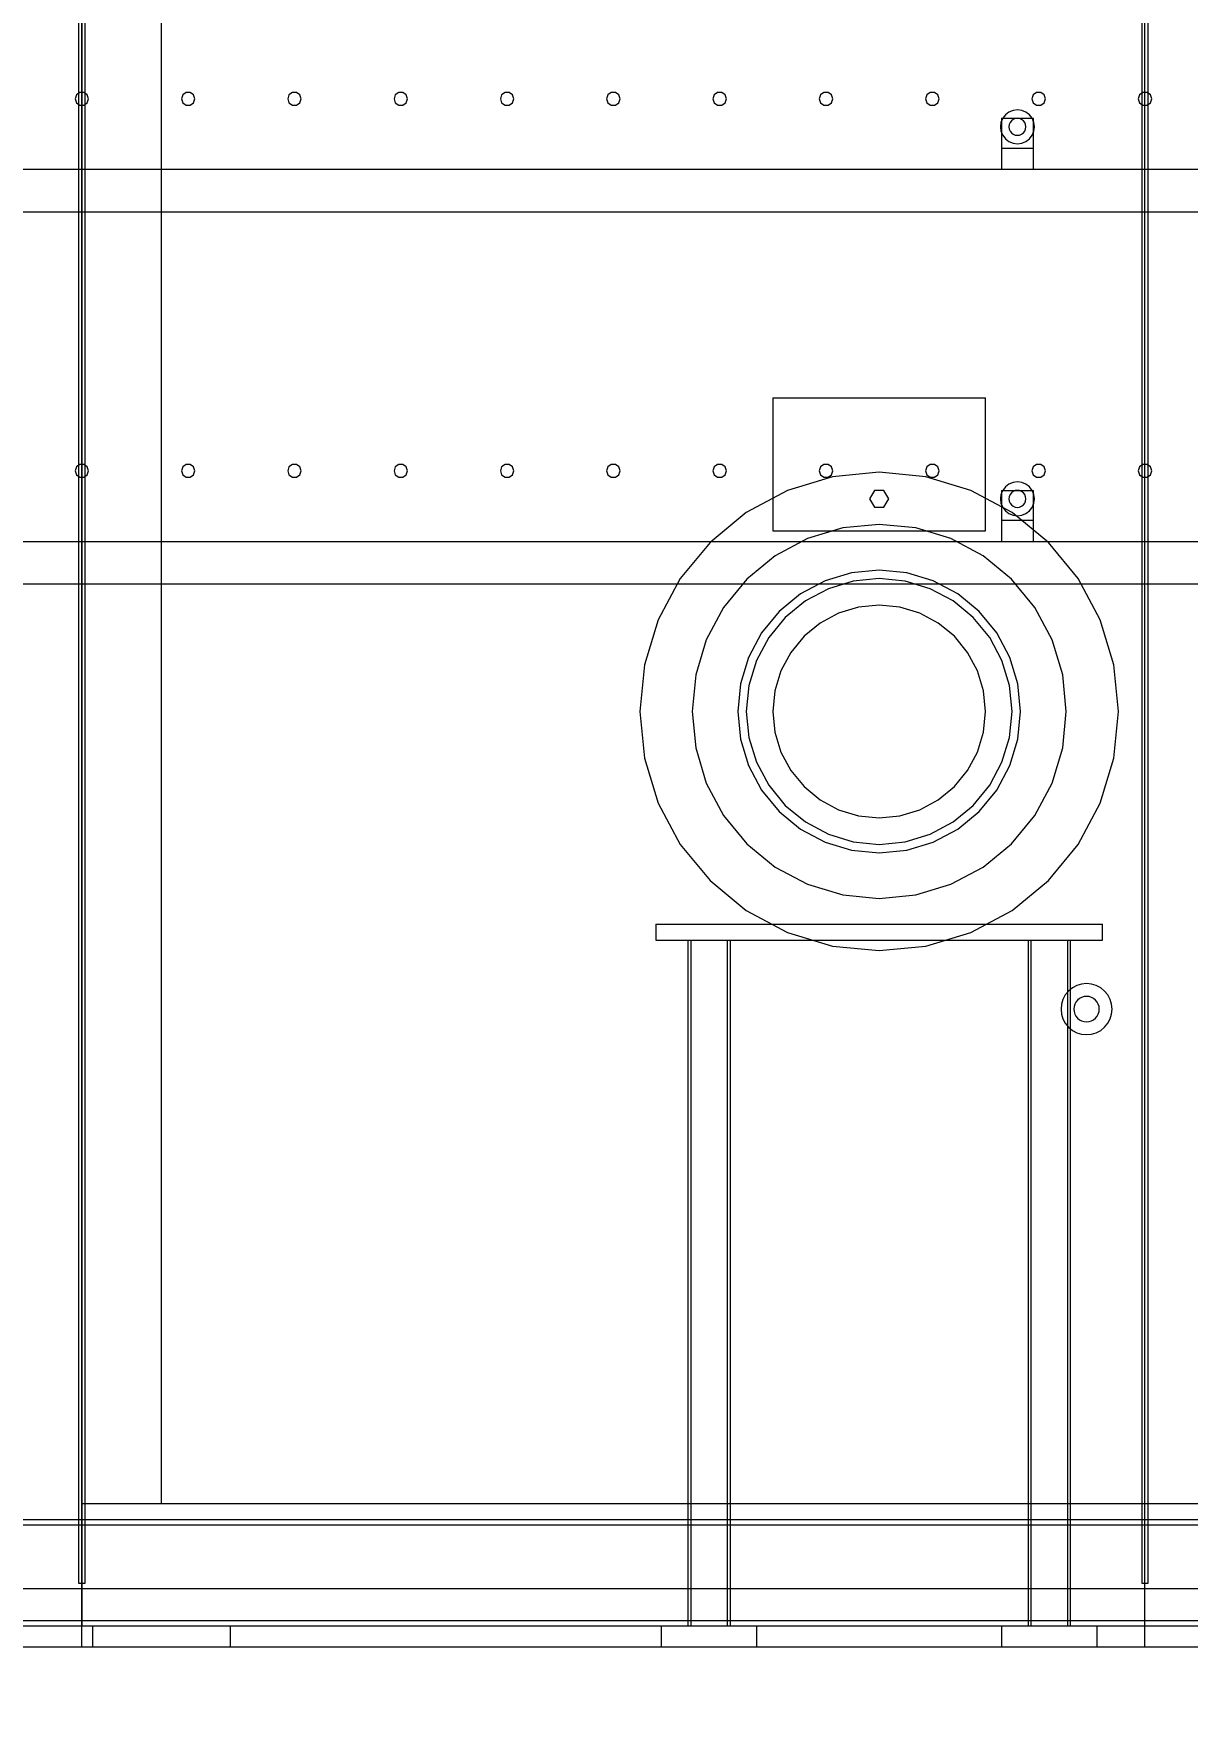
# Model space of a CAD drawing. Header units: millimetres. Extents: x -1970 to 59977, y -65068 to 6837.
# Drawn here: x 39794 to 40879, y -72 to 1518 of the extents above; entities that cross this region are included whole.
import ezdxf

# ---------------------------------------------------------------- set-up
doc = ezdxf.new("R2010")
doc.units = ezdxf.units.MM
for name, color, linetype, lineweight in [('COTAS_O', 1, 'Continuous', 0), ('COTAS_P', 1, 'Continuous', 0), ('lateral_secador', 7, 'Continuous', 0)]:
    doc.layers.add(name, color=color, linetype=linetype, lineweight=lineweight)
doc.dimstyles.new('R19_100', dxfattribs={"dimtxt": 250, "dimasz": 150, "dimexe": 150, "dimexo": 80, "dimgap": 100, "dimtad": 1, "dimtih": 1, "dimtoh": 1, "dimdsep": 46, "dimcen": 0.09, "dimadec": 0, "dimazin": 0, "dimtfac": 1, "dimtdec": 4, "dimtofl": 0, "dimtmove": 0, "dimatfit": 3, "dimfxl": 1, "dimtolj": 1, "dimtzin": 0, "dimarcsym": 0})

# ---------------------------------------------------------------- blocks, each defined once
blk = doc.blocks.new('*D22')
at = {"layer": 'COTAS_O', "color": 0, "lineweight": -2, "transparency": 16777216}
for p, q in [((38839.3, -80), (38839.3, -1050)), ((58839.3, -80), (58839.3, -1050)), ((38989.3, -900), (58689.3, -900))]:
    blk.add_line(p, q, dxfattribs=at)
at = {"layer": 'COTAS_O', "color": 0, "transparency": 16777216}
for points in [[(38989.3, -875), (38989.3, -925), (38839.3, -900)], [(58689.3, -875), (58689.3, -925), (58839.3, -900)]]:
    blk.add_solid(points, dxfattribs=at)
at = {"layer": 'Defpoints', "color": 0, "transparency": 16777216}
for p in [(38839.3, 0), (58839.3, 0), (58839.3, -900)]:
    blk.add_point(p, dxfattribs=at)
blk = doc.blocks.new('*D24')
at = {"layer": 'COTAS_P', "color": 0, "lineweight": -2, "transparency": 16777216}
for p, q in [((112.7, -80), (112.7, -2650)), ((59977.3, -80), (59977.3, -2650)), ((262.7, -2500), (59827.3, -2500))]:
    blk.add_line(p, q, dxfattribs=at)
at = {"layer": 'COTAS_P', "color": 0, "transparency": 16777216}
for points in [[(262.7, -2475), (262.7, -2525), (112.7, -2500)], [(59827.3, -2475), (59827.3, -2525), (59977.3, -2500)]]:
    blk.add_solid(points, dxfattribs=at)
at = {"layer": 'Defpoints', "color": 0, "transparency": 16777216}
for p in [(112.7, 0), (59977.3, 0), (59977.3, -2500)]:
    blk.add_point(p, dxfattribs=at)

msp = doc.modelspace()

# ---------------------------------------------------------------- linework, layer by layer
at = {"layer": 'lateral_secador'}
for p, q in [((39836.253, 2925), (39836.253, 60)), ((39839.253, 0), (39839.253, 2925)), ((39842.253, 60), (39842.253, 2925)), ((40836.253, 2925), (40836.253, 60)), ((40839.253, 0), (40839.253, 2925)), ((40842.253, 60), (40842.253, 2925)), ((39839.253, 2075), (39839.253, 135)), ((39914.253, 135), (39914.253, 2075)), ((40836.253, 2075), (40836.253, 135)), ((40839.253, 135), (40839.253, 2075)), ((40842.253, 135), (40842.253, 2075)), ((39837.291, 1462.389), (39834.116, 1460.082)), ((39841.215, 1462.389), (39837.291, 1462.389)), ((39844.39, 1460.082), (39841.215, 1462.389)), ((39937.291, 1462.389), (39934.116, 1460.082)), ((39941.215, 1462.389), (39937.291, 1462.389)), ((39944.39, 1460.082), (39941.215, 1462.389)), ((40037.291, 1462.389), (40034.116, 1460.082)), ((40041.215, 1462.389), (40037.291, 1462.389)), ((40044.39, 1460.082), (40041.215, 1462.389)), ((40137.291, 1462.389), (40134.116, 1460.082)), ((40141.215, 1462.389), (40137.291, 1462.389)), ((40144.39, 1460.082), (40141.215, 1462.389)), ((40237.291, 1462.389), (40234.116, 1460.082)), ((40241.215, 1462.389), (40237.291, 1462.389)), ((40244.39, 1460.082), (40241.215, 1462.389)), ((40337.291, 1462.389), (40334.116, 1460.082)), ((40341.215, 1462.389), (40337.291, 1462.389)), ((40344.39, 1460.082), (40341.215, 1462.389)), ((40437.291, 1462.389), (40434.116, 1460.082)), ((40441.215, 1462.389), (40437.291, 1462.389)), ((40444.39, 1460.082), (40441.215, 1462.389)), ((40537.291, 1462.389), (40534.116, 1460.082)), ((40541.215, 1462.389), (40537.291, 1462.389)), ((40544.39, 1460.082), (40541.215, 1462.389)), ((40637.291, 1462.389), (40634.116, 1460.082)), ((40641.215, 1462.389), (40637.291, 1462.389)), ((40644.39, 1460.082), (40641.215, 1462.389)), ((40737.291, 1462.389), (40734.116, 1460.082)), ((40741.215, 1462.389), (40737.291, 1462.389)), ((40744.39, 1460.082), (40741.215, 1462.389)), ((40837.291, 1462.389), (40834.116, 1460.082)), ((40841.215, 1462.389), (40837.291, 1462.389)), ((40844.39, 1460.082), (40841.215, 1462.389)), ((39834.116, 1460.082), (39832.903, 1456.35)), ((39832.903, 1456.35), (39834.116, 1452.618)), ((39834.116, 1452.618), (39837.291, 1450.311)), ((39837.291, 1450.311), (39841.215, 1450.311)), ((39841.215, 1450.311), (39844.39, 1452.618)), ((39845.603, 1456.35), (39844.39, 1460.082)), ((39844.39, 1452.618), (39845.603, 1456.35)), ((39934.116, 1460.082), (39932.903, 1456.35)), ((39932.903, 1456.35), (39934.116, 1452.618)), ((39934.116, 1452.618), (39937.291, 1450.311)), ((39937.291, 1450.311), (39941.215, 1450.311)), ((39941.215, 1450.311), (39944.39, 1452.618)), ((39945.603, 1456.35), (39944.39, 1460.082)), ((39944.39, 1452.618), (39945.603, 1456.35)), ((40034.116, 1460.082), (40032.903, 1456.35)), ((40032.903, 1456.35), (40034.116, 1452.618)), ((40034.116, 1452.618), (40037.291, 1450.311)), ((40037.291, 1450.311), (40041.215, 1450.311)), ((40041.215, 1450.311), (40044.39, 1452.618)), ((40045.603, 1456.35), (40044.39, 1460.082)), ((40044.39, 1452.618), (40045.603, 1456.35)), ((40134.116, 1460.082), (40132.903, 1456.35)), ((40132.903, 1456.35), (40134.116, 1452.618)), ((40134.116, 1452.618), (40137.291, 1450.311)), ((40137.291, 1450.311), (40141.215, 1450.311)), ((40141.215, 1450.311), (40144.39, 1452.618)), ((40145.603, 1456.35), (40144.39, 1460.082)), ((40144.39, 1452.618), (40145.603, 1456.35)), ((40234.116, 1460.082), (40232.903, 1456.35)), ((40232.903, 1456.35), (40234.116, 1452.618)), ((40234.116, 1452.618), (40237.291, 1450.311)), ((40237.291, 1450.311), (40241.215, 1450.311)), ((40241.215, 1450.311), (40244.39, 1452.618)), ((40245.603, 1456.35), (40244.39, 1460.082)), ((40244.39, 1452.618), (40245.603, 1456.35)), ((40334.116, 1460.082), (40332.903, 1456.35)), ((40332.903, 1456.35), (40334.116, 1452.618)), ((40334.116, 1452.618), (40337.291, 1450.311)), ((40337.291, 1450.311), (40341.215, 1450.311)), ((40341.215, 1450.311), (40344.39, 1452.618)), ((40345.603, 1456.35), (40344.39, 1460.082)), ((40344.39, 1452.618), (40345.603, 1456.35)), ((40434.116, 1460.082), (40432.903, 1456.35)), ((40432.903, 1456.35), (40434.116, 1452.618)), ((40434.116, 1452.618), (40437.291, 1450.311)), ((40437.291, 1450.311), (40441.215, 1450.311)), ((40441.215, 1450.311), (40444.39, 1452.618)), ((40445.603, 1456.35), (40444.39, 1460.082)), ((40444.39, 1452.618), (40445.603, 1456.35)), ((40534.116, 1460.082), (40532.903, 1456.35)), ((40532.903, 1456.35), (40534.116, 1452.618)), ((40534.116, 1452.618), (40537.291, 1450.311)), ((40537.291, 1450.311), (40541.215, 1450.311)), ((40541.215, 1450.311), (40544.39, 1452.618)), ((40545.603, 1456.35), (40544.39, 1460.082)), ((40544.39, 1452.618), (40545.603, 1456.35)), ((40634.116, 1460.082), (40632.903, 1456.35)), ((40632.903, 1456.35), (40634.116, 1452.618)), ((40634.116, 1452.618), (40637.291, 1450.311)), ((40637.291, 1450.311), (40641.215, 1450.311)), ((40641.215, 1450.311), (40644.39, 1452.618)), ((40645.603, 1456.35), (40644.39, 1460.082)), ((40644.39, 1452.618), (40645.603, 1456.35)), ((40734.116, 1460.082), (40732.903, 1456.35)), ((40732.903, 1456.35), (40734.116, 1452.618)), ((40734.116, 1452.618), (40737.291, 1450.311)), ((40737.291, 1450.311), (40741.215, 1450.311)), ((40741.215, 1450.311), (40744.39, 1452.618)), ((40745.603, 1456.35), (40744.39, 1460.082)), ((40744.39, 1452.618), (40745.603, 1456.35)), ((40834.116, 1460.082), (40832.903, 1456.35)), ((40832.903, 1456.35), (40834.116, 1452.618)), ((40834.116, 1452.618), (40837.291, 1450.311)), ((40837.291, 1450.311), (40841.215, 1450.311)), ((40841.215, 1450.311), (40844.39, 1452.618)), ((40845.603, 1456.35), (40844.39, 1460.082)), ((40844.39, 1452.618), (40845.603, 1456.35)), ((40703.798, 1434.141), (40703.253, 1430)), ((40705.397, 1438), (40703.798, 1434.141)), ((40704.253, 1438), (40734.253, 1438)), ((40704.253, 1438), (40704.253, 1410)), ((40707.939, 1441.314), (40705.397, 1438)), ((40711.253, 1443.856), (40707.939, 1441.314)), ((40715.112, 1445.455), (40711.253, 1443.856)), ((40711.526, 1432.071), (40711.253, 1430)), ((40712.325, 1434), (40711.526, 1432.071)), ((40713.596, 1435.657), (40712.325, 1434)), ((40715.253, 1436.928), (40713.596, 1435.657)), ((40719.253, 1446), (40715.112, 1445.455)), ((40717.182, 1437.727), (40715.253, 1436.928)), ((40719.253, 1438), (40717.182, 1437.727)), ((40723.394, 1445.455), (40719.253, 1446)), ((40721.324, 1437.727), (40719.253, 1438)), ((40723.253, 1436.928), (40721.324, 1437.727)), ((40724.91, 1435.657), (40723.253, 1436.928)), ((40727.253, 1443.856), (40723.394, 1445.455)), ((40726.181, 1434), (40724.91, 1435.657)), ((40726.98, 1432.071), (40726.181, 1434)), ((40727.253, 1430), (40726.98, 1432.071)), ((40730.567, 1441.314), (40727.253, 1443.856)), ((40733.109, 1438), (40730.567, 1441.314)), ((40734.708, 1434.141), (40733.109, 1438)), ((40734.253, 1410), (40734.253, 1438)), ((40735.253, 1430), (40734.708, 1434.141)), ((40703.253, 1430), (40703.798, 1425.859)), ((40703.798, 1425.859), (40705.397, 1422)), ((40705.397, 1422), (40707.939, 1418.686)), ((40707.939, 1418.686), (40711.253, 1416.144)), ((40711.253, 1430), (40711.526, 1427.929)), ((40711.253, 1416.144), (40715.112, 1414.545)), ((40711.526, 1427.929), (40712.325, 1426)), ((40712.325, 1426), (40713.596, 1424.343)), ((40713.596, 1424.343), (40715.253, 1423.072)), ((40715.112, 1414.545), (40719.253, 1414)), ((40715.253, 1423.072), (40717.182, 1422.273)), ((40717.182, 1422.273), (40719.253, 1422)), ((40719.253, 1422), (40721.324, 1422.273)), ((40719.253, 1414), (40723.394, 1414.545)), ((40721.324, 1422.273), (40723.253, 1423.072)), ((40723.253, 1423.072), (40724.91, 1424.343)), ((40723.394, 1414.545), (40727.253, 1416.144)), ((40724.91, 1424.343), (40726.181, 1426)), ((40726.181, 1426), (40726.98, 1427.929)), ((40726.98, 1427.929), (40727.253, 1430)), ((40727.253, 1416.144), (40730.567, 1418.686)), ((40730.567, 1418.686), (40733.109, 1422)), ((40733.109, 1422), (40734.708, 1425.859)), ((40734.708, 1425.859), (40735.253, 1430)), ((40704.253, 1410), (40734.253, 1410)), ((40704.253, 1410), (40704.253, 1390)), ((40734.253, 1390), (40734.253, 1410)), ((39189.253, 1390), (58489.253, 1390)), ((40704.253, 1390), (40734.253, 1390)), ((39189.253, 1350), (58489.253, 1350)), ((40489.253, 1175), (40689.253, 1175)), ((40489.253, 1175), (40489.253, 1050)), ((40689.253, 1050), (40689.253, 1175)), ((39834.116, 1110.082), (39832.903, 1106.35)), ((39832.903, 1106.35), (39834.116, 1102.618)), ((39837.291, 1112.389), (39834.116, 1110.082)), ((39834.116, 1102.618), (39837.291, 1100.311)), ((39841.215, 1112.389), (39837.291, 1112.389)), ((39837.291, 1100.311), (39841.215, 1100.311)), ((39844.39, 1110.082), (39841.215, 1112.389)), ((39841.215, 1100.311), (39844.39, 1102.618)), ((39845.603, 1106.35), (39844.39, 1110.082)), ((39844.39, 1102.618), (39845.603, 1106.35)), ((39934.116, 1110.082), (39932.903, 1106.35)), ((39932.903, 1106.35), (39934.116, 1102.618)), ((39937.291, 1112.389), (39934.116, 1110.082)), ((39934.116, 1102.618), (39937.291, 1100.311)), ((39941.215, 1112.389), (39937.291, 1112.389)), ((39937.291, 1100.311), (39941.215, 1100.311)), ((39944.39, 1110.082), (39941.215, 1112.389)), ((39941.215, 1100.311), (39944.39, 1102.618)), ((39945.603, 1106.35), (39944.39, 1110.082)), ((39944.39, 1102.618), (39945.603, 1106.35)), ((40034.116, 1110.082), (40032.903, 1106.35)), ((40032.903, 1106.35), (40034.116, 1102.618)), ((40037.291, 1112.389), (40034.116, 1110.082)), ((40034.116, 1102.618), (40037.291, 1100.311)), ((40041.215, 1112.389), (40037.291, 1112.389)), ((40037.291, 1100.311), (40041.215, 1100.311)), ((40044.39, 1110.082), (40041.215, 1112.389)), ((40041.215, 1100.311), (40044.39, 1102.618)), ((40045.603, 1106.35), (40044.39, 1110.082)), ((40044.39, 1102.618), (40045.603, 1106.35)), ((40134.116, 1110.082), (40132.903, 1106.35)), ((40132.903, 1106.35), (40134.116, 1102.618)), ((40137.291, 1112.389), (40134.116, 1110.082)), ((40134.116, 1102.618), (40137.291, 1100.311)), ((40141.215, 1112.389), (40137.291, 1112.389)), ((40137.291, 1100.311), (40141.215, 1100.311)), ((40144.39, 1110.082), (40141.215, 1112.389)), ((40141.215, 1100.311), (40144.39, 1102.618)), ((40145.603, 1106.35), (40144.39, 1110.082)), ((40144.39, 1102.618), (40145.603, 1106.35)), ((40234.116, 1110.082), (40232.903, 1106.35)), ((40232.903, 1106.35), (40234.116, 1102.618)), ((40237.291, 1112.389), (40234.116, 1110.082)), ((40234.116, 1102.618), (40237.291, 1100.311)), ((40241.215, 1112.389), (40237.291, 1112.389)), ((40237.291, 1100.311), (40241.215, 1100.311)), ((40244.39, 1110.082), (40241.215, 1112.389)), ((40241.215, 1100.311), (40244.39, 1102.618)), ((40245.603, 1106.35), (40244.39, 1110.082)), ((40244.39, 1102.618), (40245.603, 1106.35)), ((40334.116, 1110.082), (40332.903, 1106.35)), ((40332.903, 1106.35), (40334.116, 1102.618)), ((40337.291, 1112.389), (40334.116, 1110.082)), ((40334.116, 1102.618), (40337.291, 1100.311)), ((40341.215, 1112.389), (40337.291, 1112.389)), ((40337.291, 1100.311), (40341.215, 1100.311)), ((40344.39, 1110.082), (40341.215, 1112.389)), ((40341.215, 1100.311), (40344.39, 1102.618)), ((40345.603, 1106.35), (40344.39, 1110.082)), ((40344.39, 1102.618), (40345.603, 1106.35)), ((40434.116, 1110.082), (40432.903, 1106.35)), ((40432.903, 1106.35), (40434.116, 1102.618)), ((40437.291, 1112.389), (40434.116, 1110.082)), ((40434.116, 1102.618), (40437.291, 1100.311)), ((40441.215, 1112.389), (40437.291, 1112.389)), ((40437.291, 1100.311), (40441.215, 1100.311)), ((40444.39, 1110.082), (40441.215, 1112.389)), ((40441.215, 1100.311), (40444.39, 1102.618)), ((40445.603, 1106.35), (40444.39, 1110.082)), ((40444.39, 1102.618), (40445.603, 1106.35)), ((40545.358, 1100.677), (40503.149, 1087.873)), ((40534.116, 1110.082), (40532.903, 1106.35)), ((40532.903, 1106.35), (40534.116, 1102.618)), ((40537.291, 1112.389), (40534.116, 1110.082)), ((40534.116, 1102.618), (40537.291, 1100.311)), ((40541.215, 1112.389), (40537.291, 1112.389)), ((40537.291, 1100.311), (40541.215, 1100.311)), ((40544.39, 1110.082), (40541.215, 1112.389)), ((40541.215, 1100.311), (40544.39, 1102.618)), ((40545.603, 1106.35), (40544.39, 1110.082)), ((40544.39, 1102.618), (40545.603, 1106.35)), ((40589.253, 1105), (40545.358, 1100.677)), ((40633.148, 1100.677), (40589.253, 1105)), ((40634.116, 1110.082), (40632.903, 1106.35)), ((40632.903, 1106.35), (40634.116, 1102.618)), ((40675.357, 1087.873), (40633.148, 1100.677)), ((40637.291, 1112.389), (40634.116, 1110.082)), ((40634.116, 1102.618), (40637.291, 1100.311)), ((40641.215, 1112.389), (40637.291, 1112.389)), ((40637.291, 1100.311), (40641.215, 1100.311)), ((40644.39, 1110.082), (40641.215, 1112.389)), ((40641.215, 1100.311), (40644.39, 1102.618)), ((40645.603, 1106.35), (40644.39, 1110.082)), ((40644.39, 1102.618), (40645.603, 1106.35)), ((40734.116, 1110.082), (40732.903, 1106.35)), ((40732.903, 1106.35), (40734.116, 1102.618)), ((40737.291, 1112.389), (40734.116, 1110.082)), ((40734.116, 1102.618), (40737.291, 1100.311)), ((40741.215, 1112.389), (40737.291, 1112.389)), ((40737.291, 1100.311), (40741.215, 1100.311)), ((40744.39, 1110.082), (40741.215, 1112.389)), ((40741.215, 1100.311), (40744.39, 1102.618)), ((40745.603, 1106.35), (40744.39, 1110.082)), ((40744.39, 1102.618), (40745.603, 1106.35)), ((40834.116, 1110.082), (40832.903, 1106.35)), ((40832.903, 1106.35), (40834.116, 1102.618)), ((40837.291, 1112.389), (40834.116, 1110.082)), ((40834.116, 1102.618), (40837.291, 1100.311)), ((40841.215, 1112.389), (40837.291, 1112.389)), ((40837.291, 1100.311), (40841.215, 1100.311)), ((40844.39, 1110.082), (40841.215, 1112.389)), ((40841.215, 1100.311), (40844.39, 1102.618)), ((40845.603, 1106.35), (40844.39, 1110.082)), ((40844.39, 1102.618), (40845.603, 1106.35)), ((40503.149, 1087.873), (40464.25, 1067.081)), ((40584.753, 1087.794), (40580.253, 1080)), ((40593.753, 1087.794), (40584.753, 1087.794)), ((40598.253, 1080), (40593.753, 1087.794)), ((40714.256, 1067.081), (40675.357, 1087.873)), ((40703.798, 1084.141), (40703.253, 1080)), ((40705.397, 1088), (40703.798, 1084.141)), ((40704.253, 1088), (40734.253, 1088)), ((40704.253, 1088), (40704.253, 1060)), ((40707.939, 1091.314), (40705.397, 1088)), ((40711.253, 1093.856), (40707.939, 1091.314)), ((40715.112, 1095.455), (40711.253, 1093.856)), ((40711.526, 1082.071), (40711.253, 1080)), ((40712.325, 1084), (40711.526, 1082.071)), ((40713.596, 1085.657), (40712.325, 1084)), ((40715.253, 1086.928), (40713.596, 1085.657)), ((40719.253, 1096), (40715.112, 1095.455)), ((40717.182, 1087.727), (40715.253, 1086.928)), ((40719.253, 1088), (40717.182, 1087.727)), ((40723.394, 1095.455), (40719.253, 1096)), ((40721.324, 1087.727), (40719.253, 1088)), ((40723.253, 1086.928), (40721.324, 1087.727)), ((40724.91, 1085.657), (40723.253, 1086.928)), ((40727.253, 1093.856), (40723.394, 1095.455)), ((40726.181, 1084), (40724.91, 1085.657)), ((40726.98, 1082.071), (40726.181, 1084)), ((40727.253, 1080), (40726.98, 1082.071)), ((40730.567, 1091.314), (40727.253, 1093.856)), ((40733.109, 1088), (40730.567, 1091.314)), ((40734.708, 1084.141), (40733.109, 1088)), ((40734.253, 1060), (40734.253, 1088)), ((40735.253, 1080), (40734.708, 1084.141)), ((40464.25, 1067.081), (40430.154, 1039.099)), ((40580.253, 1080), (40584.753, 1072.206)), ((40584.753, 1072.206), (40593.753, 1072.206)), ((40593.753, 1072.206), (40598.253, 1080)), ((40703.253, 1080), (40703.798, 1075.859)), ((40703.798, 1075.859), (40705.397, 1072)), ((40705.397, 1072), (40707.939, 1068.686)), ((40707.939, 1068.686), (40711.253, 1066.144)), ((40711.253, 1080), (40711.526, 1077.929)), ((40711.253, 1066.144), (40715.112, 1064.545)), ((40711.526, 1077.929), (40712.325, 1076)), ((40712.325, 1076), (40713.596, 1074.343)), ((40713.596, 1074.343), (40715.253, 1073.072)), ((40748.352, 1039.099), (40714.256, 1067.081)), ((40715.253, 1073.072), (40717.182, 1072.273)), ((40717.182, 1072.273), (40719.253, 1072)), ((40719.253, 1072), (40721.324, 1072.273)), ((40721.324, 1072.273), (40723.253, 1073.072)), ((40723.253, 1073.072), (40724.91, 1074.343)), ((40723.394, 1064.545), (40727.253, 1066.144)), ((40724.91, 1074.343), (40726.181, 1076)), ((40726.181, 1076), (40726.98, 1077.929)), ((40726.98, 1077.929), (40727.253, 1080)), ((40727.253, 1066.144), (40730.567, 1068.686)), ((40730.567, 1068.686), (40733.109, 1072)), ((40733.109, 1072), (40734.708, 1075.859)), ((40734.708, 1075.859), (40735.253, 1080)), ((40489.253, 1050), (40689.253, 1050)), ((40554.917, 1052.618), (40521.901, 1042.603)), ((40589.253, 1056), (40554.917, 1052.618)), ((40623.589, 1052.618), (40589.253, 1056)), ((40656.605, 1042.603), (40623.589, 1052.618)), ((40704.253, 1060), (40734.253, 1060)), ((40704.253, 1060), (40704.253, 1040)), ((40715.112, 1064.545), (40719.253, 1064)), ((40719.253, 1064), (40723.394, 1064.545)), ((40734.253, 1040), (40734.253, 1060)), ((39189.253, 1040), (58489.253, 1040)), ((40430.154, 1039.099), (40402.172, 1005.003)), ((40521.901, 1042.603), (40491.473, 1026.339)), ((40687.033, 1026.339), (40656.605, 1042.603)), ((40704.253, 1040), (40734.253, 1040)), ((40776.334, 1005.003), (40748.352, 1039.099)), ((40491.473, 1026.339), (40464.802, 1004.451)), ((40713.704, 1004.451), (40687.033, 1026.339)), ((40402.172, 1005.003), (40381.38, 966.104)), ((40464.802, 1004.451), (40442.914, 977.78)), ((40538.356, 1002.876), (40515.362, 990.585)), ((40563.306, 1010.444), (40538.356, 1002.876)), ((40564.867, 1002.598), (40541.418, 995.485)), ((40589.253, 1013), (40563.306, 1010.444)), ((40589.253, 1005), (40564.867, 1002.598)), ((40615.2, 1010.444), (40589.253, 1013)), ((40613.639, 1002.598), (40589.253, 1005)), ((40637.088, 995.485), (40613.639, 1002.598)), ((40640.15, 1002.876), (40615.2, 1010.444)), ((40663.144, 990.585), (40640.15, 1002.876)), ((40735.592, 977.78), (40713.704, 1004.451)), ((40797.126, 966.104), (40776.334, 1005.003)), ((39189.253, 1000), (58489.253, 1000)), ((40515.362, 990.585), (40495.208, 974.045)), ((40541.418, 995.485), (40519.807, 983.934)), ((40658.699, 983.934), (40637.088, 995.485)), ((40683.298, 974.045), (40663.144, 990.585)), ((40442.914, 977.78), (40426.65, 947.352)), ((40495.208, 974.045), (40478.668, 953.891)), ((40519.807, 983.934), (40500.865, 968.388)), ((40550.985, 972.388), (40533.696, 963.147)), ((40569.744, 978.079), (40550.985, 972.388)), ((40589.253, 980), (40569.744, 978.079)), ((40608.762, 978.079), (40589.253, 980)), ((40627.521, 972.388), (40608.762, 978.079)), ((40644.81, 963.147), (40627.521, 972.388)), ((40677.641, 968.388), (40658.699, 983.934)), ((40699.838, 953.891), (40683.298, 974.045)), ((40751.856, 947.352), (40735.592, 977.78)), ((40381.38, 966.104), (40368.576, 923.895)), ((40478.668, 953.891), (40466.377, 930.897)), ((40500.865, 968.388), (40485.319, 949.446)), ((40533.696, 963.147), (40518.542, 950.711)), ((40659.964, 950.711), (40644.81, 963.147)), ((40693.187, 949.446), (40677.641, 968.388)), ((40712.129, 930.897), (40699.838, 953.891)), ((40809.93, 923.895), (40797.126, 966.104)), ((40426.65, 947.352), (40416.635, 914.336)), ((40485.319, 949.446), (40473.768, 927.835)), ((40518.542, 950.711), (40506.106, 935.557)), ((40672.4, 935.557), (40659.964, 950.711)), ((40704.738, 927.835), (40693.187, 949.446)), ((40761.871, 914.336), (40751.856, 947.352)), ((40368.576, 923.895), (40364.253, 880)), ((40466.377, 930.897), (40458.809, 905.947)), ((40473.768, 927.835), (40466.655, 904.386)), ((40506.106, 935.557), (40496.865, 918.268)), ((40681.641, 918.268), (40672.4, 935.557)), ((40711.851, 904.386), (40704.738, 927.835)), ((40719.697, 905.947), (40712.129, 930.897)), ((40814.253, 880), (40809.93, 923.895)), ((40416.635, 914.336), (40413.253, 880)), ((40458.809, 905.947), (40456.253, 880)), ((40496.865, 918.268), (40491.174, 899.509)), ((40687.331, 899.509), (40681.641, 918.268)), ((40722.253, 880), (40719.697, 905.947)), ((40765.253, 880), (40761.871, 914.336)), ((40466.655, 904.386), (40464.253, 880)), ((40491.174, 899.509), (40489.253, 880)), ((40689.253, 880), (40687.331, 899.509)), ((40714.253, 880), (40711.851, 904.386)), ((40364.253, 880), (40368.576, 836.105)), ((40413.253, 880), (40416.635, 845.664)), ((40456.253, 880), (40458.809, 854.053)), ((40464.253, 880), (40466.655, 855.614)), ((40489.253, 880), (40491.174, 860.491)), ((40687.331, 860.491), (40689.253, 880)), ((40711.851, 855.614), (40714.253, 880)), ((40719.697, 854.053), (40722.253, 880)), ((40761.871, 845.664), (40765.253, 880)), ((40809.93, 836.105), (40814.253, 880)), ((40491.174, 860.491), (40496.865, 841.732)), ((40681.641, 841.732), (40687.331, 860.491)), ((40416.635, 845.664), (40426.65, 812.648)), ((40458.809, 854.053), (40466.377, 829.103)), ((40466.655, 855.614), (40473.768, 832.165)), ((40704.738, 832.165), (40711.851, 855.614)), ((40712.129, 829.103), (40719.697, 854.053)), ((40751.856, 812.648), (40761.871, 845.664)), ((40368.576, 836.105), (40381.38, 793.896)), ((40466.377, 829.103), (40478.668, 806.109)), ((40473.768, 832.165), (40485.319, 810.554)), ((40496.865, 841.732), (40506.106, 824.443)), ((40672.4, 824.443), (40681.641, 841.732)), ((40693.187, 810.554), (40704.738, 832.165)), ((40699.838, 806.109), (40712.129, 829.103)), ((40797.126, 793.896), (40809.93, 836.105)), ((40426.65, 812.648), (40442.914, 782.22)), ((40485.319, 810.554), (40500.865, 791.612)), ((40506.106, 824.443), (40518.542, 809.289)), ((40659.964, 809.289), (40672.4, 824.443)), ((40677.641, 791.612), (40693.187, 810.554)), ((40735.592, 782.22), (40751.856, 812.648)), ((40478.668, 806.109), (40495.208, 785.955)), ((40518.542, 809.289), (40533.696, 796.853)), ((40533.696, 796.853), (40550.985, 787.612)), ((40627.521, 787.612), (40644.81, 796.853)), ((40644.81, 796.853), (40659.964, 809.289)), ((40683.298, 785.955), (40699.838, 806.109)), ((40381.38, 793.896), (40402.172, 754.997)), ((40442.914, 782.22), (40464.802, 755.549)), ((40495.208, 785.955), (40515.362, 769.415)), ((40500.865, 791.612), (40519.807, 776.066)), ((40550.985, 787.612), (40569.744, 781.921)), ((40569.744, 781.921), (40589.253, 780)), ((40589.253, 780), (40608.762, 781.921)), ((40608.762, 781.921), (40627.521, 787.612)), ((40658.699, 776.066), (40677.641, 791.612)), ((40663.144, 769.415), (40683.298, 785.955)), ((40713.704, 755.549), (40735.592, 782.22)), ((40776.334, 754.997), (40797.126, 793.896)), ((40515.362, 769.415), (40538.356, 757.124)), ((40519.807, 776.066), (40541.418, 764.515)), ((40541.418, 764.515), (40564.867, 757.402)), ((40613.639, 757.402), (40637.088, 764.515)), ((40637.088, 764.515), (40658.699, 776.066)), ((40640.15, 757.124), (40663.144, 769.415)), ((40402.172, 754.997), (40430.154, 720.901)), ((40464.802, 755.549), (40491.473, 733.661)), ((40538.356, 757.124), (40563.306, 749.556)), ((40563.306, 749.556), (40589.253, 747)), ((40564.867, 757.402), (40589.253, 755)), ((40589.253, 755), (40613.639, 757.402)), ((40589.253, 747), (40615.2, 749.556)), ((40615.2, 749.556), (40640.15, 757.124)), ((40687.033, 733.661), (40713.704, 755.549)), ((40748.352, 720.901), (40776.334, 754.997)), ((40491.473, 733.661), (40521.901, 717.397)), ((40656.605, 717.397), (40687.033, 733.661)), ((40430.154, 720.901), (40464.25, 692.919)), ((40521.901, 717.397), (40554.917, 707.382)), ((40623.589, 707.382), (40656.605, 717.397)), ((40714.256, 692.919), (40748.352, 720.901)), ((40554.917, 707.382), (40589.253, 704)), ((40589.253, 704), (40623.589, 707.382)), ((40464.25, 692.919), (40503.149, 672.127)), ((40675.357, 672.127), (40714.256, 692.919)), ((40379.253, 680), (40799.253, 680)), ((40379.253, 680), (40379.253, 665)), ((40503.149, 672.127), (40545.358, 659.323)), ((40633.148, 659.323), (40675.357, 672.127)), ((40799.253, 665), (40799.253, 680)), ((40379.253, 665), (40799.253, 665)), ((40409.253, 665), (40449.253, 665)), ((40409.253, 665), (40409.253, 20)), ((40409.253, 665), (40412.253, 665)), ((40412.253, 20), (40412.253, 665)), ((40446.253, 665), (40449.253, 665)), ((40446.253, 665), (40446.253, 20)), ((40449.253, 20), (40449.253, 665)), ((40545.358, 659.323), (40589.253, 655)), ((40589.253, 655), (40633.148, 659.323)), ((40729.253, 665), (40769.253, 665)), ((40729.253, 665), (40729.253, 20)), ((40729.253, 665), (40732.253, 665)), ((40732.253, 20), (40732.253, 665)), ((40766.253, 665), (40769.253, 665)), ((40766.253, 665), (40766.253, 20)), ((40769.253, 20), (40769.253, 665)), ((40770.919, 619.955), (40767.282, 616.971)), ((40775.069, 622.173), (40770.919, 619.955)), ((40779.571, 623.539), (40775.069, 622.173)), ((40784.253, 624), (40779.571, 623.539)), ((40788.935, 623.539), (40784.253, 624)), ((40793.437, 622.173), (40788.935, 623.539)), ((40797.587, 619.955), (40793.437, 622.173)), ((40801.224, 616.971), (40797.587, 619.955)), ((40760.714, 604.682), (40760.253, 600)), ((40762.08, 609.184), (40760.714, 604.682)), ((40764.298, 613.334), (40762.08, 609.184)), ((40767.282, 616.971), (40764.298, 613.334)), ((40773.166, 604.592), (40772.484, 602.341)), ((40774.275, 606.667), (40773.166, 604.592)), ((40775.768, 608.485), (40774.275, 606.667)), ((40777.586, 609.978), (40775.768, 608.485)), ((40779.661, 611.087), (40777.586, 609.978)), ((40781.912, 611.769), (40779.661, 611.087)), ((40784.253, 612), (40781.912, 611.769)), ((40786.594, 611.769), (40784.253, 612)), ((40788.845, 611.087), (40786.594, 611.769)), ((40790.92, 609.978), (40788.845, 611.087)), ((40792.738, 608.485), (40790.92, 609.978)), ((40794.231, 606.667), (40792.738, 608.485)), ((40795.34, 604.592), (40794.231, 606.667)), ((40796.022, 602.341), (40795.34, 604.592)), ((40804.208, 613.334), (40801.224, 616.971)), ((40806.426, 609.184), (40804.208, 613.334)), ((40807.792, 604.682), (40806.426, 609.184)), ((40808.253, 600), (40807.792, 604.682)), ((40760.253, 600), (40760.714, 595.318)), ((40760.714, 595.318), (40762.08, 590.816)), ((40762.08, 590.816), (40764.298, 586.666)), ((40772.484, 602.341), (40772.253, 600)), ((40772.253, 600), (40772.484, 597.659)), ((40772.484, 597.659), (40773.166, 595.408)), ((40773.166, 595.408), (40774.275, 593.333)), ((40774.275, 593.333), (40775.768, 591.515)), ((40775.768, 591.515), (40777.586, 590.022)), ((40777.586, 590.022), (40779.661, 588.913)), ((40779.661, 588.913), (40781.912, 588.231)), ((40781.912, 588.231), (40784.253, 588)), ((40784.253, 588), (40786.594, 588.231)), ((40786.594, 588.231), (40788.845, 588.913)), ((40788.845, 588.913), (40790.92, 590.022)), ((40790.92, 590.022), (40792.738, 591.515)), ((40792.738, 591.515), (40794.231, 593.333)), ((40794.231, 593.333), (40795.34, 595.408)), ((40795.34, 595.408), (40796.022, 597.659)), ((40796.253, 600), (40796.022, 602.341)), ((40796.022, 597.659), (40796.253, 600)), ((40804.208, 586.666), (40806.426, 590.816)), ((40806.426, 590.816), (40807.792, 595.318)), ((40807.792, 595.318), (40808.253, 600)), ((40764.298, 586.666), (40767.282, 583.029)), ((40767.282, 583.029), (40770.919, 580.045)), ((40770.919, 580.045), (40775.069, 577.827)), ((40775.069, 577.827), (40779.571, 576.461)), ((40779.571, 576.461), (40784.253, 576)), ((40784.253, 576), (40788.935, 576.461)), ((40788.935, 576.461), (40793.437, 577.827)), ((40793.437, 577.827), (40797.587, 580.045)), ((40797.587, 580.045), (40801.224, 583.029)), ((40801.224, 583.029), (40804.208, 586.666)), ((39839.253, 135), (42839.253, 135)), ((39839.253, 135), (39839.253, 120)), ((39839.253, 135), (40839.253, 135)), ((39839.253, 135), (39914.253, 135)), ((40836.253, 135), (40842.253, 135)), ((40839.253, 135), (41839.253, 135)), ((38839.253, 120), (58839.253, 120)), ((38839.253, 115), (58839.253, 115)), ((39839.253, 120), (42839.253, 120)), ((39839.253, 120), (39839.253, 115)), ((39839.253, 115), (42839.253, 115)), ((39839.253, 115), (39839.253, 25)), ((38839.253, 55), (58839.253, 55)), ((39836.253, 60), (39842.253, 60)), ((40836.253, 60), (40842.253, 60)), ((38839.253, 25), (58839.253, 25)), ((38839.253, 20), (58839.253, 20)), ((39839.253, 25), (42839.253, 25)), ((39839.253, 25), (39839.253, 20)), ((39839.253, 20), (42839.253, 20)), ((39849.253, 20), (39979.253, 20)), ((39849.253, 20), (39849.253, 0)), ((39979.253, 0), (39979.253, 20)), ((40384.253, 20), (40474.253, 20)), ((40384.253, 20), (40384.253, 0)), ((40409.253, 20), (40449.253, 20)), ((40409.253, 20), (40412.253, 20)), ((40446.253, 20), (40449.253, 20)), ((40474.253, 0), (40474.253, 20)), ((40704.253, 20), (40794.253, 20)), ((40704.253, 20), (40704.253, 0)), ((40729.253, 20), (40769.253, 20)), ((40729.253, 20), (40732.253, 20)), ((40766.253, 20), (40769.253, 20)), ((40794.253, 0), (40794.253, 20)), ((38839.253, 0), (39839.253, 0)), ((38839.253, 0), (58839.253, 0)), ((39839.253, 0), (40839.253, 0)), ((39849.253, 0), (39979.253, 0)), ((40384.253, 0), (40474.253, 0)), ((40704.253, 0), (40794.253, 0)), ((40839.253, 0), (41839.253, 0))]:
    msp.add_line(p, q, dxfattribs=at)

# ---------------------------------------------------------------- dimensions: what is measured, and where the dimension line sits
at = {"layer": 'COTAS_O'}
dim = msp.add_aligned_dim(p1=(38839.253, 0), p2=(58839.253, 0), distance=-900, text='<> O', dimstyle='R19_100', dxfattribs=at)
dim.commit()
dim.dimension.update_dxf_attribs({"geometry": '*D22', "text_midpoint": (48839.253, -900)})
at = {"layer": 'COTAS_P'}
dim = msp.add_aligned_dim(p1=(112.7, 0), p2=(59977.253, 0), distance=-2500, text='<> P', dimstyle='R19_100', dxfattribs=at)
dim.commit()
dim.dimension.update_dxf_attribs({"geometry": '*D24', "text_midpoint": (30044.976, -2500)})

doc.saveas('drawing.dxf')
